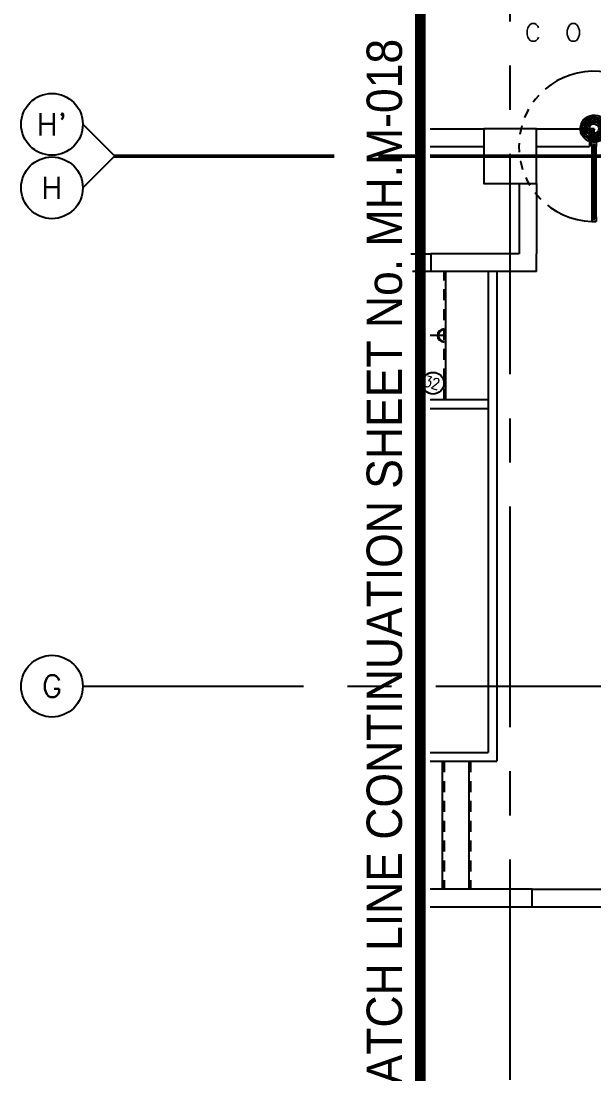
# Model space of a CAD drawing. Extents: x 417866242 to 417866469, y 43498047 to 43498124.
# Drawn here: x 417866392.78 to 417866399.27, y 43498070.79 to 43498082.73 of the extents above; entities that cross this region are included whole.
import ezdxf
from ezdxf.enums import TextEntityAlignment as Align

# ---------------------------------------------------------------- set-up
doc = ezdxf.new("R2010")
doc.units = 0
doc.header["$MEASUREMENT"] = 0
for name, pattern in [('CENTER2', [1.125, 0.75, -0.125, 0.125, -0.125]), ('CENTERX2', [4, 2.5, -0.5, 0.5, -0.5]), ('HIDDEN', [0.375, 0.25, -0.125]), ('HIDDEN2', [0.1875, 0.125, -0.0625])]:
    doc.linetypes.add(name, pattern=pattern)
for name, color, linetype in [('AX', 11, 'CONTINUOUS'), ('AX-CR', 7, 'CONTINUOUS'), ('AX-TXT', 2, 'CONTINUOUS'), ('AXES', 11, 'CENTERX2'), ('COL', 11, 'CONTINUOUS'), ('DOOR', 11, 'CONTINUOUS'), ('EJ', 11, 'CONTINUOUS'), ('ELEV', 2, 'CONTINUOUS'), ('HAT', 11, 'CONTINUOUS'), ('RM-NAME', 11, 'CONTINUOUS'), ('RM-NO', 11, 'CONTINUOUS'), ('STR', 11, 'CONTINUOUS'), ('STR-H', 11, 'HIDDEN2'), ('TXT1', 2, 'CONTINUOUS'), ('WALL', 11, 'CONTINUOUS')]:
    doc.layers.add(name, color=color, linetype=linetype)
doc.styles.add('ROMANS', font='ROMANS.shx', dxfattribs={"width": 0.6})
doc.styles.add('TTXT', font='ARIAL.TTF', dxfattribs={"width": 0.6})

# ---------------------------------------------------------------- blocks, each defined once
blk = doc.blocks.new('A$C272A55A0')
at = {"layer": 'DOOR', "color": 0, "linetype": 'ByBlock'}
for p, q in [((-0.0001203324354719371, 900.3541752648598), (-0.0001203324500238523, 1050.354175264831)), ((49.99987966756453, 1050.354175264918), (-0.0001203324354719371, 1050.354175264918)), ((49.99987966756453, 950.354175264918), (49.99987966756453, 1050.354175264918)), ((1749.999879667535, 950.354175264918), (1749.999879667535, 1050.354175264918)), ((1749.999879667535, 1050.354175264918), (1799.999879667535, 1050.354175264918)), ((1799.999879667535, 1050.354175264918), (1799.999879667535, 900.354175264918)), ((-0.0001203324354719371, 900.354175264918), (24.99987966756453, 900.354175264918)), ((24.99987966756453, 950.354175264918), (49.99987966756453, 950.354175264918)), ((24.99987966756453, 900.354175264918), (24.99987966756453, 950.354175264918)), ((74.99987966756453, 900.354175264918), (24.99987966756453, 900.354175264918)), ((24.99987966756453, 850.354175264918), (24.99987966756453, 900.354175264918)), ((41.99987966756453, 850.354175264918), (24.99987966756453, 850.354175264918)), ((57.99987966756453, 870.354175264918), (41.99987966756453, 870.354175264918)), ((41.99987966756453, 870.354175264918), (41.99987966756453, 850.354175264918)), ((57.99987966756453, 850.354175264918), (57.99987966756453, 870.354175264918)), ((74.99987966756453, 850.354175264918), (57.99987966756453, 850.354175264918)), ((74.99987966756453, 900.354175264918), (74.99987966756453, 850.354175264918)), ((1724.999879667535, 900.354175264918), (1774.999879667535, 900.354175264918)), ((1724.999879667535, 900.354175264918), (1724.999879667535, 850.354175264918)), ((1724.999879667535, 850.354175264918), (1741.999879667535, 850.354175264918)), ((1741.999879667535, 870.354175264918), (1757.999879667535, 870.354175264918)), ((1741.999879667535, 850.354175264918), (1741.999879667535, 870.354175264918)), ((1774.999879667535, 950.354175264918), (1749.999879667535, 950.354175264918)), ((1757.999879667535, 870.354175264918), (1757.999879667535, 850.354175264918)), ((1757.999879667535, 850.354175264918), (1774.999879667535, 850.354175264918)), ((1774.999879667535, 900.354175264918), (1774.999879667535, 950.354175264918)), ((1799.999879667535, 900.354175264918), (1774.999879667535, 900.354175264918)), ((1774.999879667535, 850.354175264918), (1774.999879667535, 900.354175264918)), ((1717.799879667495, 160.1117180435103), (1708.799879667495, 160.1117180435103)), ((1708.799879667495, 95.31171804352198), (1708.799879667495, 160.1117180435103)), ((1724.999879667535, 172.7117180435162), (1717.799879667495, 172.7117180435162)), ((1717.799879667495, 172.7117180435162), (1717.799879667495, 82.71171804351616)), ((1717.799879667495, 95.31171804352198), (1717.799879667495, 160.1117180435103)), ((1774.999879667535, 172.7117180435162), (1782.199879667576, 172.7117180435162)), ((1782.199879667576, 172.7117180435162), (1782.199879667576, 82.71171804351616)), ((1782.199879667576, 160.1117180435103), (1791.199879667576, 160.1117180435103)), ((1782.199879667576, 95.31171804352198), (1782.199879667576, 160.1117180435103)), ((1791.199879667576, 95.31171804352198), (1791.199879667576, 160.1117180435103)), ((24.99987966756453, 50.35417526491801), (41.99987966753542, 50.35417526491801)), ((24.99987966756453, 50.35417526491801), (24.99987966756453, 0.3541752649180125)), ((24.99987966756453, 0.3541752649180125), (74.99987966756453, 0.3541752649180125)), ((74.99987966756453, 0.3541752649180125), (24.99987966756453, 0.3541752649180125)), ((41.99987966753542, 50.35417526491801), (41.99987966753542, 30.35417526491801)), ((41.99987966756453, 30.35417526491801), (57.99987966756453, 30.35417526491801)), ((57.99987966756453, 50.35417526491801), (74.99987966756453, 50.35417526491801)), ((57.99987966756453, 50.35417526491801), (57.99987966756453, 30.35417526491801)), ((74.99987966756453, 50.35417526491801), (74.99987966704066, 0.3541752648889087)), ((1717.799879667495, 95.31171804352198), (1708.799879667495, 95.31171804352198)), ((1724.999879667535, 82.71171804351616), (1717.799879667495, 82.71171804351616)), ((1741.999879667535, 50.35417526491801), (1724.999879667535, 50.35417526491801)), ((1724.999879667535, 50.35417526491801), (1724.999879668059, 0.3541752648889087)), ((1774.999879667535, 0.3541752649180125), (1724.999879667535, 0.3541752649180125)), ((1724.999879667535, 0.3541752649180125), (1774.999879667535, 0.3541752649180125)), ((1741.999879667535, 50.35417526491801), (1741.999879667535, 30.35417526491801)), ((1757.999879667535, 30.35417526491801), (1741.999879667535, 30.35417526491801)), ((1774.999879667535, 50.35417526491801), (1757.999879667565, 50.35417526491801)), ((1757.999879667565, 50.35417526491801), (1757.999879667565, 30.35417526491801)), ((1774.999879667535, 82.71171804351616), (1782.199879667576, 82.71171804351616)), ((1774.999879667535, 50.35417526491801), (1774.999879667535, 0.3541752649180125)), ((1782.199879667576, 95.31171804352198), (1791.199879667576, 95.31171804352198))]:
    blk.add_line(p, q, dxfattribs=at)
at = {"layer": 'DOOR', "color": 9, "linetype": 'ByBlock'}
for p, q in [((49.99987966756453, 1050.354175264918), (-0.0001203324354719371, 1010.208440949064)), ((49.99987966756453, 1050.354175264918), (-0.0001203324354719371, 936.6442452724732)), ((49.99987966756453, 1050.354175264918), (36.64259362407029, 950.354175264918)), ((1749.999879667535, 1050.354175264918), (1799.999879667535, 1010.208440949064)), ((1749.999879667535, 1050.354175264918), (1799.999879667535, 936.6442452724732)), ((1749.999879667535, 1050.354175264918), (1763.35716571103, 950.354175264918))]:
    blk.add_line(p, q, dxfattribs=at)
at = {"layer": 'DOOR', "linetype": 'ByBlock'}
for p, q in [((24.99987966756453, 850.354175264918), (24.99987966756453, 50.35417526491801)), ((41.99987966756453, 850.354175264918), (41.99987966753542, 50.35417526491801)), ((57.99987966756453, 850.354175264918), (57.99987966756453, 50.35417526491801)), ((74.99987966756453, 50.35417526491801), (74.99987966756453, 850.354175264918)), ((1724.999879667535, 50.35417526491801), (1724.999879667535, 850.354175264918)), ((1741.999879667535, 850.354175264918), (1741.999879667535, 50.35417526491801)), ((1757.999879667535, 850.354175264918), (1757.999879667565, 50.35417526491801)), ((1774.999879667535, 850.354175264918), (1774.999879667535, 50.35417526491801))]:
    blk.add_line(p, q, dxfattribs=at)
at = {"layer": 'DOOR', "color": 0, "linetype": 'ByBlock'}
for centre in [(1676.468935452576, 127.7117180435162), (1823.530823882553, 127.7117180435162)]:
    blk.add_circle(centre, 32.39999999998526, dxfattribs=at)
at = {"layer": 'DOOR', "color": 9, "linetype": 'ByBlock'}
for centre, radius, start, end in [((49.99987966756453, 1050.354175264918), 54.40195781277725, 203.2073828919769, 270), ((49.99987966756453, 1050.354175264918), 74.40195781277725, 227.7764264168309, 270), ((49.99987966756453, 1050.354175264918), 94.40195781277725, 238.0181880330829, 270), ((49.99987966756453, 1050.354175264918), 34.40195781277725, 180, 270), ((49.99987966756453, 1050.354175264918), 14.40195781277725, 180, 270), ((1749.999879667535, 1050.354175264918), 14.40195781277725, 270, 0), ((1749.999879667535, 1050.354175264918), 34.40195781277725, 270, 0), ((1749.999879667535, 1050.354175264918), 54.40195781277725, 270, 336.7926171080232), ((1749.999879667535, 1050.354175264918), 74.40195781277725, 270, 312.2235735831691), ((1749.999879667535, 1050.354175264918), 94.40195781277725, 270, 301.9818119669171), ((49.99987966756453, 1050.354175264918), 114.4019578127773, 244.083841882062, 257.3774258712915), ((49.99987966756453, 1050.354175264918), 134.4019578127773, 248.1598493930308, 259.2800236451595), ((49.99987966756453, 1050.354175264918), 154.4019578127773, 251.1052885492919, 256.2857707775486), ((1749.999879667535, 1050.354175264918), 114.4019578127773, 282.6225741287084, 295.916158117938), ((1749.999879667535, 1050.354175264918), 134.4019578127773, 280.7199763548405, 291.8401506069692), ((1749.999879667535, 1050.354175264918), 154.4019578127773, 283.7142292224514, 288.8947114507081)]:
    blk.add_arc(centre, radius, start, end, dxfattribs=at)
at = {"layer": 'DOOR', "linetype": 'HIDDEN', "ltscale": 0.5}
for centre, radius, start, end in [((49.99987966756453, 851.395841931575), 851.4087845464003, 268.3173765331032, 3.296482377102192), ((1749.999879667521, 851.3958419315459), 851.4087845463584, 176.7035176228957, 271.6826234668978)]:
    blk.add_arc(centre, radius, start, end, dxfattribs=at)
at = {"layer": 'WALL', "linetype": 'ByBlock'}
blk.add_line((1799.999879667565, 900.3541752650344), (1799.99987966755, 1050.354175265005), dxfattribs=at)
blk = doc.blocks.new('C5')
at = {"layer": 'HAT', "linetype": 'ByBlock'}
h = blk.add_hatch(dxfattribs=at)
h.set_pattern_fill('ANSI31', color=256, scale=300, style=0)
h.set_pattern_definition([(45, (-223356.1822811712, -51411.00533739349), (-26.51650429449553, 26.51650429449553), [])])
h.paths.add_polyline_path([(300.0000000001455, 300.0000000000218), (0, 300.0000000000146), (0, 1.455191522836685e-11), (300.0000000001164, 3.637978807091713e-11)])
h.paths.add_polyline_path([(599.9999999999709, 300.0000000000073), (300.0000000001455, 300.0000000000073), (300.0000000000873, 4.365574568510056e-11), (600, 6.548361852765083e-11)])
at = {"layer": 'COL'}
blk.add_lwpolyline([(600, 300.0000000000509), (0, 300.0000000000218), (0, 2.91038304567337e-11), (600, 5.820766091346741e-11)], close=True, dxfattribs=at)
blk = doc.blocks.new('AXL')
at = {"layer": 'AX-CR'}
blk.add_circle((-350.0000000000018, 0), 350.0000000000014, dxfattribs=at)
at = {"layer": 'AX-TXT', "style": 'ROMANS'}
blk.add_attdef('AX', text='', height=250, dxfattribs=at).set_placement((-350.0000000000018, 0), align=Align.MIDDLE)
blk = doc.blocks.new('RM1')
at = {"layer": 'RM-NAME', "style": 'ROMANS'}
for tag, p in [('ROOMNAME1', (0, 323.8095238059759)), ('ROOMNAME2', (0, 0))]:
    blk.add_attdef(tag, text='', height=200, dxfattribs=at).set_placement(p, align=Align.MIDDLE)

msp = doc.modelspace()

# ---------------------------------------------------------------- linework, layer by layer
at = {"layer": 'AXES'}
for p, q in [((417866398.3210165, 43498046.72449277), (417866398.3210165, 43498123.53716789)), ((417866393.8268053, 43498081.20878641), (417866393.4768053, 43498081.55878641)), ((417866393.8268053, 43498081.18878641), (417866393.4768053, 43498080.83878641)), ((417866393.8268053, 43498081.20878641), (417866400.1210165, 43498081.20878641)), ((417866393.8268053, 43498081.18878641), (417866400.1210165, 43498081.18878641)), ((417866393.4768053, 43498075.18878641), (417866400.1210165, 43498075.18878641))]:
    msp.add_line(p, q, dxfattribs=at)
at = {"layer": 'COL'}
for p, q in [((417866398.5710165, 43498072.88878641), (417866402.8210176, 43498072.88878641)), ((417866398.5710165, 43498072.68878641), (417866402.8210176, 43498072.68878641))]:
    msp.add_line(p, q, dxfattribs=at)
for points in [[(417866397.1960165, 43498080.08878641), (417866397.4210154, 43498080.08878641), (417866397.4210154, 43498079.88878641), (417866397.2134223, 43498079.88878641)], [(417866397.414535, 43498072.68878641), (417866398.5710165, 43498072.68878641), (417866398.5710165, 43498072.88878641), (417866397.414535, 43498072.88878641)]]:
    msp.add_lwpolyline(points, dxfattribs=at)
at = {"layer": 'EJ'}
for p, q in [((417866397.414535, 43498081.20878641), (417866458.6110165, 43498081.20878641)), ((417866397.414535, 43498081.18878641), (417866458.6110165, 43498081.18878641))]:
    msp.add_line(p, q, dxfattribs=at)
at = {"layer": 'ELEV', "linetype": 'CENTER2', "const_width": 0.12}
msp.add_lwpolyline([(417866397.3024853, 43498051.26966918), (417866397.3024853, 43498114.80878641)], dxfattribs=at)
at = {"layer": 'STR'}
for p, q in [((417866397.5910165, 43498078.43878641), (417866397.5910165, 43498079.88878641)), ((417866398.0710165, 43498079.88878641), (417866398.0710165, 43498074.43878641)), ((417866398.1710165, 43498079.88878641), (417866398.1710165, 43498074.33878641)), ((417866397.5710165, 43498079.16378641), (417866397.414535, 43498079.16378641)), ((417866397.414535, 43498078.43878641), (417866398.0710165, 43498078.43878641)), ((417866397.414535, 43498078.33878642), (417866398.0710165, 43498078.33878641)), ((417866397.414535, 43498074.43878641), (417866398.0710165, 43498074.43878641)), ((417866397.414535, 43498074.33878641), (417866398.1710165, 43498074.33878641)), ((417866397.5510165, 43498074.33878641), (417866397.5510165, 43498072.88878641)), ((417866397.8510165, 43498074.33878641), (417866397.8510165, 43498072.88878641))]:
    msp.add_line(p, q, dxfattribs=at)
at = {"layer": 'STR', "color": 11}
msp.add_circle((417866397.4471622, 43498078.62312748), 0.1232261724938431, dxfattribs=at)
at = {"layer": 'STR'}
for radius in [0.075, 0.065]:
    msp.add_arc((417866397.5710165, 43498079.16378641), radius, 90, 270, dxfattribs=at)
at = {"layer": 'STR-H'}
for p, q in [((417866397.5710165, 43498078.43878641), (417866397.5710165, 43498079.88878641)), ((417866397.5710165, 43498074.33878641), (417866397.5710165, 43498072.88878641)), ((417866397.8710165, 43498074.33878641), (417866397.8710165, 43498072.88878641))]:
    msp.add_line(p, q, dxfattribs=at)
at = {"layer": 'WALL'}
for p, q in [((417866397.4145351, 43498081.50878642), (417866398.0210165, 43498081.50878641)), ((417866399.2210165, 43498081.50878641), (417866399.2210165, 43498081.30878641)), ((417866397.414535, 43498081.30878641), (417866398.0210165, 43498081.30878641)), ((417866398.6210165, 43498081.30878641), (417866399.2210165, 43498081.30878641)), ((417866398.4210165, 43498080.88878641), (417866398.4210165, 43498080.08878641)), ((417866398.6210165, 43498080.88878641), (417866398.6210165, 43498080.08878641)), ((417866398.4210165, 43498080.08878641), (417866397.4210154, 43498080.08878641)), ((417866398.6210165, 43498079.88878641), (417866398.6210165, 43498080.08878641)), ((417866398.6210165, 43498079.88878641), (417866398.6210165, 43498080.08878641)), ((417866398.6210165, 43498079.88878641), (417866397.4210154, 43498079.88878641)), ((417866398.6210165, 43498079.88878641), (417866397.4210154, 43498079.88878641)), ((417866398.5710165, 43498072.88878641), (417866402.5210165, 43498072.88878641)), ((417866398.5710165, 43498072.68878641), (417866402.5210165, 43498072.68878641))]:
    msp.add_line(p, q, dxfattribs=at)
at = {"layer": 'WALL', "linetype": 'Continuous'}
msp.add_line((417866398.6210165, 43498081.50878641), (417866399.2210165, 43498081.50878641), dxfattribs=at)

# ---------------------------------------------------------------- block references
at = {"layer": 'AX', "xscale": 0.0009999871253967285, "yscale": 0.001000002026557922, "zscale": 0.001}
for p, values in [((417866393.4768053, 43498081.55878641), {'AX': "H'"}), ((417866393.4768053, 43498080.83878641), {'AX': 'H'}), ((417866393.4768053, 43498075.18878641), {'AX': 'G'})]:
    msp.add_blockref('AXL', p, dxfattribs=at).add_auto_attribs(values)
at = {"layer": 'COL', "xscale": 0.0009999871253967285, "yscale": 0.001000002026557922, "zscale": 0.001}
for p in [(417866398.0210165, 43498081.20878641), (417866398.0210165, 43498080.88878641)]:
    msp.add_blockref('C5', p, dxfattribs=at)
at = {"layer": 'DOOR', "color": 0, "linetype": 'ByBlock', "xscale": 0.0009999871253967285, "yscale": 0.001000002026557922, "zscale": 0.001}
msp.add_blockref('A$C272A55A0', (417866399.2210166, 43498080.45843223), dxfattribs=at)
at = {"layer": 'RM-NO'}
ref = msp.add_blockref('RM1', (417866400.1210165, 43498082.5999856), dxfattribs=dict(at, xscale=0.0009999871253967285, yscale=0.001000002026557922, zscale=0.001))
ref.add_attrib('ROOMNO', 'FNU-249', dxfattribs={"height": 0.2, "style": 'ROMANS', "width": 0.8}).set_placement((417866400.1210165, 43498082.2499856), align=Align.MIDDLE)
ref.add_attrib('ROOMNAME2', 'C  O  R  R  I  D  O  R', dxfattribs={"layer": 'RM-NAME', "height": 0.2, "style": 'ROMANS'}).set_placement((417866400.1210165, 43498082.5999856), align=Align.MIDDLE)

# ---------------------------------------------------------------- texts
at = {"layer": 'STR', "color": 9, "style": 'ROMANS', "width": 0.8}
msp.add_text('32', height=0.125, rotation=344.9999998799442, dxfattribs=at).set_placement((417866397.4342554, 43498078.62956634), align=Align.MIDDLE)
at = {"layer": 'TXT1', "color": 6, "style": 'TTXT', "width": 0.9}
msp.add_text('MATCH LINE CONTINUATION SHEET No. MH.M-018', height=0.40118203125, rotation=90, dxfattribs=at).set_placement((417866397.094639, 43498070.25391971))

doc.saveas('drawing.dxf')
